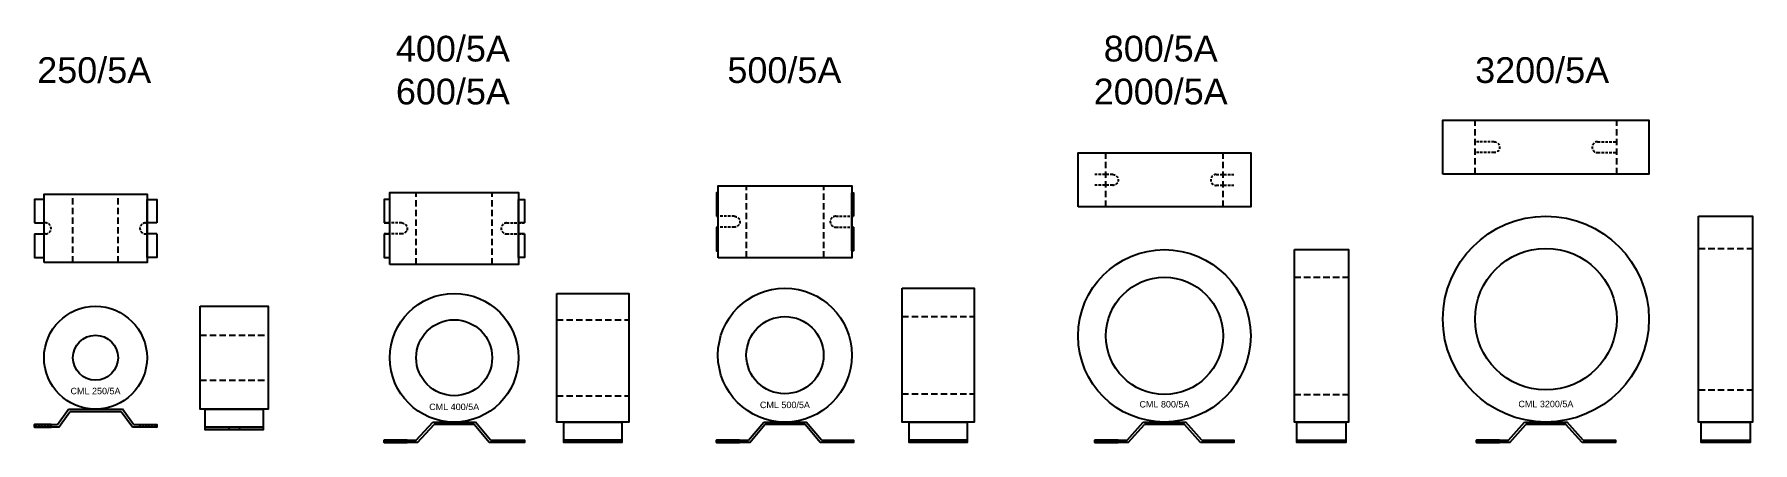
# Model space of a CAD drawing. Header units: millimetres. Extents: x 165 to 1500, y 153 to 471.
import ezdxf

# ---------------------------------------------------------------- set-up
doc = ezdxf.new("R2010")
doc.units = ezdxf.units.MM
doc.linetypes.add('ASVLTYPE', pattern=[0.75, 0.5, -0.25])
pattern_1 = [(135, (80689.8664, -41784.7283), (1.122532015, 1.122532015), [])]
pattern_2 = [(45, (-80581.8664, -41784.7283), (-1.122532015, 1.122532015), [])]

# ---------------------------------------------------------------- blocks, each defined once
blk = doc.blocks.new('CML400A-1')
h = blk.add_hatch()
h.set_pattern_fill('ANSI31', color=85, scale=0.5, style=0)
h.set_pattern_definition(pattern_1)
h.paths.add_polyline_path([(0, 2), (0, 0), (18, 0), (18, 2)])
h = blk.add_hatch()
h.set_pattern_fill('ANSI31', color=85, scale=0.5, style=0)
h.set_pattern_definition([(45, (-80580.8664, -41784.7283), (-1.122532015, 1.122532015), [])])
h.paths.add_polyline_path([(91, 2), (91, 0), (109, 0), (109, 2)])
at = {"color": 85}
for p, q in [((25, 2), (38, 16)), ((25.9, 0), (38.9, 14)), ((38, 16), (71, 16)), ((70.1, 14), (38.9, 14)), ((81.8, 0), (70.1, 14)), ((82.8, 2), (71, 16))]:
    blk.add_line(p, q, dxfattribs=at)
for points in [[(25.9, 0), (0, 0), (0, 2), (25, 2)], [(82.8, 2), (109, 2), (109, 0), (81.8, 0)]]:
    blk.add_lwpolyline(points, dxfattribs=at)
for points in [[(18, 2), (0, 2), (0, 0), (18, 0)], [(91, 2), (109, 2), (109, 0), (91, 0)]]:
    blk.add_lwpolyline(points, close=True, dxfattribs=at)
for radius in [50, 29.5]:
    blk.add_circle((54.5, 66), radius, dxfattribs=at)
at = {"color": 85, "insert": (54.5, 27.8), "char_height": 5, "attachment_point": 5}
blk.add_mtext('{\\fArial|b0|i0|c0|p34;CML 400/5A}', dxfattribs=at)
blk = doc.blocks.new('CML400A-2')
at = {"color": 85, "linetype": 'ASVLTYPE', "ltscale": 10}
for p, q in [((-5.5, 95.5), (50.5, 95.5)), ((-5.5, 36.5), (50.5, 36.5))]:
    blk.add_line(p, q, dxfattribs=at)
at = {"color": 85}
for p, q in [((18.25, 2), (18.25, 0)), ((26.75, 2), (26.75, 0))]:
    blk.add_line(p, q, dxfattribs=at)
for points in [[(-5.5, 116), (50.5, 116), (50.5, 16), (-5.5, 16)], [(0, 16), (45, 16), (45, 2), (0, 2)], [(0, 2), (45, 2), (45, 0), (0, 0)]]:
    blk.add_lwpolyline(points, close=True, dxfattribs=at)
blk = doc.blocks.new('A$C3D6C2CD6')
at = {"color": 85, "linetype": 'ASVLTYPE', "ltscale": 4}
for p, q in [((4.2, 8.5), (18, 8.5)), ((4.2, 0), (18, 0))]:
    blk.add_line(p, q, dxfattribs=at)
blk.add_arc((4.2, 4.2), 4.25, 90, 270, dxfattribs=at)
blk = doc.blocks.new('CML400A-3')
at = {"color": 85, "linetype": 'ASVLTYPE', "ltscale": 10}
for p, q in [((80658.4, 41946), (80658.4, 42002)), ((80717.4, 41946), (80717.4, 42002))]:
    blk.add_line(p, q, dxfattribs=at)
at = {"color": 85}
for p, q in [((80633.4, 41978.3), (80637.9, 41978.3)), ((80742.4, 41978.3), (80737.9, 41978.3)), ((80633.4, 41969.8), (80637.9, 41969.8)), ((80742.4, 41969.8), (80737.9, 41969.8))]:
    blk.add_line(p, q, dxfattribs=at)
for points in [[(80633.4, 41969.8), (80633.4, 41951.5), (80637.9, 41951.5), (80637.9, 41996.5), (80633.4, 41996.5), (80633.4, 41978.3)], [(80742.4, 41969.8), (80742.4, 41951.5), (80737.9, 41951.5), (80737.9, 41996.5), (80742.4, 41996.5), (80742.4, 41978.3)]]:
    blk.add_lwpolyline(points, dxfattribs=at)
blk.add_lwpolyline([(80637.9, 41946), (80637.9, 42002), (80737.9, 42002), (80737.9, 41946)], close=True, dxfattribs=at)
at = {"color": 85, "xscale": -1}
blk.add_blockref('A$C3D6C2CD6', (80651.4, 41969.8), dxfattribs=at)
at = {"color": 85}
blk.add_blockref('A$C3D6C2CD6', (80724.4, 41969.8), dxfattribs=at)
blk = doc.blocks.new('CML500A-1')
h = blk.add_hatch()
h.set_pattern_fill('ANSI31', color=85, scale=0.5, style=0)
h.set_pattern_definition(pattern_1)
h.paths.add_polyline_path([(0, 2), (0, 0), (18, 0), (18, 2)])
h = blk.add_hatch()
h.set_pattern_fill('ANSI31', color=85, scale=0.5, style=0)
h.set_pattern_definition([(45, (-80583.3664, -41784.7283), (-1.122532015, 1.122532015), [])])
h.paths.add_polyline_path([(88.5, 2), (88.5, 0), (106.5, 0), (106.5, 2)])
at = {"color": 85}
for p, q in [((25, 2), (36.7, 16)), ((25.9, 0), (37.7, 14)), ((36.7, 16), (69.8, 16)), ((68.8, 14), (37.7, 14)), ((80.6, 0), (68.8, 14)), ((81.5, 2), (69.8, 16))]:
    blk.add_line(p, q, dxfattribs=at)
for points in [[(25.9, 0), (0, 0), (0, 2), (25, 2)], [(81.5, 2), (106.5, 2), (106.5, 0), (80.6, 0)]]:
    blk.add_lwpolyline(points, dxfattribs=at)
for points in [[(18, 2), (0, 2), (0, 0), (18, 0)], [(88.5, 2), (106.5, 2), (106.5, 0), (88.5, 0)]]:
    blk.add_lwpolyline(points, close=True, dxfattribs=at)
for radius in [52, 30]:
    blk.add_circle((53.2, 68), radius, dxfattribs=at)
at = {"color": 85, "insert": (53.2, 29.3), "char_height": 5, "attachment_point": 5}
blk.add_mtext('{\\fArial|b0|i0|c0|p34;CML 500/5A}', dxfattribs=at)
blk = doc.blocks.new('CML500A-2')
at = {"color": 85, "linetype": 'ASVLTYPE', "ltscale": 10}
for p, q in [((-5.5, 98), (50.5, 98)), ((-5.5, 38), (50.5, 38))]:
    blk.add_line(p, q, dxfattribs=at)
at = {"color": 85}
for p, q in [((18.5, 2), (18.5, 0)), ((26.5, 2), (26.5, 0))]:
    blk.add_line(p, q, dxfattribs=at)
for points in [[(-5.5, 120), (50.5, 120), (50.5, 16), (-5.5, 16)], [(0, 16), (45, 16), (45, 2), (0, 2)], [(0, 2), (45, 2), (45, 0), (0, 0)]]:
    blk.add_lwpolyline(points, close=True, dxfattribs=at)
blk = doc.blocks.new('CML500A-3')
at = {"color": 85, "linetype": 'ASVLTYPE', "ltscale": 10}
for p, q in [((22, 0), (22, 56)), ((82, 0), (82, 56))]:
    blk.add_line(p, q, dxfattribs=at)
at = {"color": 85}
for p, q in [((-1.2, 32.2), (0, 32.2)), ((105.2, 32.2), (104, 32.2)), ((-1.2, 23.7), (0, 23.7)), ((105.2, 23.7), (104, 23.7))]:
    blk.add_line(p, q, dxfattribs=at)
blk.add_lwpolyline([(0, 0), (0, 56), (104, 56), (104, 0)], close=True, dxfattribs=at)
for points in [[(-1.2, 23.7), (-1.2, 5.5), (0, 5.5), (0, 50.5), (-1.2, 50.5), (-1.2, 32.2)], [(105.2, 23.7), (105.2, 5.5), (104, 5.5), (104, 50.5), (105.2, 50.5), (105.2, 32.2)]]:
    blk.add_lwpolyline(points, dxfattribs=at)
at = {"color": 85, "xscale": -1}
blk.add_blockref('A$C3D6C2CD6', (16.8, 23.8), dxfattribs=at)
at = {"color": 85}
blk.add_blockref('A$C3D6C2CD6', (87.2, 23.8), dxfattribs=at)
blk = doc.blocks.new('CML800A-1')
h = blk.add_hatch()
h.set_pattern_fill('ANSI31', color=85, scale=0.5, style=0)
h.set_pattern_definition(pattern_1)
h.paths.add_polyline_path([(0, 2), (0, 0), (18, 0), (18, 2)])
h = blk.add_hatch()
h.set_pattern_fill('ANSI31', color=85, scale=0.5, style=0)
h.set_pattern_definition(pattern_2)
h.paths.add_polyline_path([(90, 2), (90, 0), (108, 0), (108, 2)])
at = {"color": 85}
for p, q in [((25, 2), (37.5, 16)), ((25.9, 0), (38.4, 14)), ((37.5, 16), (70.5, 16)), ((69.6, 14), (38.4, 14)), ((82.1, 0), (69.6, 14)), ((83, 2), (70.5, 16))]:
    blk.add_line(p, q, dxfattribs=at)
for points in [[(25.9, 0), (0, 0), (0, 2), (25, 2)], [(83, 2), (108, 2), (108, 0), (82.1, 0)]]:
    blk.add_lwpolyline(points, dxfattribs=at)
for points in [[(18, 2), (0, 2), (0, 0), (18, 0)], [(90, 2), (108, 2), (108, 0), (90, 0)]]:
    blk.add_lwpolyline(points, close=True, dxfattribs=at)
for radius in [67, 45.5]:
    blk.add_circle((54, 83), radius, dxfattribs=at)
at = {"color": 85, "insert": (54, 29.8), "char_height": 5, "attachment_point": 5}
blk.add_mtext('{\\fArial|b0|i0|c0|p34;CML 800/5A}', dxfattribs=at)
blk = doc.blocks.new('CML800A-2')
at = {"color": 85, "linetype": 'ASVLTYPE', "ltscale": 10}
for p, q in [((-2, 128.5), (40, 128.5)), ((-2, 37.5), (40, 37.5))]:
    blk.add_line(p, q, dxfattribs=at)
at = {"color": 85}
for p, q in [((0, 2), (38, 2)), ((14.75, 2), (14.75, 0)), ((23.25, 2), (23.25, 0))]:
    blk.add_line(p, q, dxfattribs=at)
for points in [[(-2, 150), (40, 150), (40, 16), (-2, 16)], [(0, 16), (38, 16), (38, 0), (0, 0)]]:
    blk.add_lwpolyline(points, close=True, dxfattribs=at)
blk = doc.blocks.new('CML800A-3')
at = {"color": 85, "linetype": 'ASVLTYPE', "ltscale": 10}
for p, q in [((21.5, 0), (21.5, 42)), ((112.5, 0), (112.5, 42))]:
    blk.add_line(p, q, dxfattribs=at)
at = {"color": 85}
blk.add_lwpolyline([(0, 0), (0, 42), (134, 42), (134, 0)], close=True, dxfattribs=at)
at = {"color": 85, "xscale": -1}
blk.add_blockref('A$C3D6C2CD6', (31, 16.8), dxfattribs=at)
at = {"color": 85}
blk.add_blockref('A$C3D6C2CD6', (103, 16.8), dxfattribs=at)
blk = doc.blocks.new('CML3200A-1')
h = blk.add_hatch()
h.set_pattern_fill('ANSI31', color=85, scale=0.5, style=0)
h.set_pattern_definition(pattern_1)
h.paths.add_polyline_path([(0, 2), (0, 0), (18, 0), (18, 2)])
h = blk.add_hatch()
h.set_pattern_fill('ANSI31', color=85, scale=0.5, style=0)
h.set_pattern_definition(pattern_2)
h.paths.add_polyline_path([(90, 2), (90, 0), (108, 0), (108, 2)])
at = {"color": 85}
for p, q in [((25, 2), (37.5, 16)), ((25.9, 0), (38.4, 14)), ((37.5, 16), (70.5, 16)), ((69.6, 14), (38.4, 14)), ((82.1, 0), (69.6, 14)), ((83, 2), (70.5, 16))]:
    blk.add_line(p, q, dxfattribs=at)
for points in [[(25.9, 0), (0, 0), (0, 2), (25, 2)], [(83, 2), (108, 2), (108, 0), (82.1, 0)]]:
    blk.add_lwpolyline(points, dxfattribs=at)
for points in [[(18, 2), (0, 2), (0, 0), (18, 0)], [(90, 2), (108, 2), (108, 0), (90, 0)]]:
    blk.add_lwpolyline(points, close=True, dxfattribs=at)
for radius in [80, 55]:
    blk.add_circle((54, 96), radius, dxfattribs=at)
at = {"color": 85, "insert": (54, 30), "char_height": 5, "attachment_point": 5}
blk.add_mtext('{\\fArial|b0|i0|c0|p34;CML 3200/5A}', dxfattribs=at)
blk = doc.blocks.new('CML3200A-2')
at = {"color": 85, "linetype": 'ASVLTYPE', "ltscale": 10}
for p, q in [((-2, 151), (40, 151)), ((-2, 41), (40, 41))]:
    blk.add_line(p, q, dxfattribs=at)
at = {"color": 85}
for p, q in [((0, 2), (38, 2)), ((15, 2), (15, 0)), ((23, 2), (23, 0))]:
    blk.add_line(p, q, dxfattribs=at)
for points in [[(-2, 176), (40, 176), (40, 16), (-2, 16)], [(0, 16), (38, 16), (38, 0), (0, 0)]]:
    blk.add_lwpolyline(points, close=True, dxfattribs=at)
blk = doc.blocks.new('CML3200A-3')
at = {"color": 85, "linetype": 'ASVLTYPE', "ltscale": 10}
for p, q in [((25, 0), (25, 42)), ((135, 0), (135, 42))]:
    blk.add_line(p, q, dxfattribs=at)
at = {"color": 85}
blk.add_lwpolyline([(0, 0), (0, 42), (160, 42), (160, 0)], close=True, dxfattribs=at)
at = {"color": 85, "xscale": -1}
blk.add_blockref('A$C3D6C2CD6', (44, 16.8), dxfattribs=at)
at = {"color": 85}
blk.add_blockref('A$C3D6C2CD6', (116, 16.8), dxfattribs=at)
blk = doc.blocks.new('CML250A-1')
h = blk.add_hatch()
h.set_pattern_fill('ANSI31', color=85, scale=0.5, style=0)
h.set_pattern_definition([(135, (80689.8664, -41784.7283), (1.122532015, 1.122532015), [])])
h.paths.add_polyline_path([(13, 2), (13, 0), (0, 0), (0, 2)])
h = blk.add_hatch()
h.set_pattern_fill('ANSI31', color=85, scale=0.5, style=0)
h.set_pattern_definition([(45, (-80594.8664, -41784.7283), (-1.122532015, 1.122532015), [])])
h.paths.add_polyline_path([(82, 2), (82, 0), (95, 0), (95, 2)])
at = {"color": 85}
for p, q in [((18, 2), (26.6, 14)), ((26.6, 14), (68.4, 14)), ((77, 2), (68.4, 14)), ((18.9, 0), (27.5, 12)), ((67.5, 12), (27.5, 12)), ((76.1, 0), (67.5, 12))]:
    blk.add_line(p, q, dxfattribs=at)
for points in [[(18.9, 0), (0, 0), (0, 2), (18, 2)], [(77, 2), (95, 2), (95, 0), (76.1, 0)]]:
    blk.add_lwpolyline(points, dxfattribs=at)
for points in [[(13, 2), (0, 2), (0, 0), (13, 0)], [(82, 2), (95, 2), (95, 0), (82, 0)]]:
    blk.add_lwpolyline(points, close=True, dxfattribs=at)
for radius in [40, 17.5]:
    blk.add_circle((47.5, 54), radius, dxfattribs=at)
at = {"color": 85, "insert": (47.5, 28.1), "char_height": 5, "attachment_point": 5}
blk.add_mtext('{\\fArial|b0|i0|c0|p34;CML 250/5A}', dxfattribs=at)
blk = doc.blocks.new('CML250A-2')
at = {"color": 85, "linetype": 'ASVLTYPE', "ltscale": 10}
for p, q in [((-4, 73.5), (49, 73.5)), ((-4, 38.5), (49, 38.5))]:
    blk.add_line(p, q, dxfattribs=at)
at = {"color": 85}
for p, q in [((18.25, 2), (18.25, 0)), ((26.75, 2), (26.75, 0))]:
    blk.add_line(p, q, dxfattribs=at)
for points in [[(-4, 96), (49, 96), (49, 16), (-4, 16)], [(0, 16), (45, 16), (45, 2), (0, 2)], [(0, 2), (45, 2), (45, 0), (0, 0)]]:
    blk.add_lwpolyline(points, close=True, dxfattribs=at)
blk = doc.blocks.new('CML250A-3')
at = {"color": 85, "linetype": 'ASVLTYPE', "ltscale": 10}
for p, q in [((22.5, 0), (22.5, 53)), ((57.5, 0), (57.5, 53))]:
    blk.add_line(p, q, dxfattribs=at)
at = {"color": 85}
for p, q in [((-7.5, 30.75), (0, 30.75)), ((87.5, 30.75), (80, 30.75)), ((-7.5, 22.25), (0, 22.25)), ((87.5, 22.25), (80, 22.25))]:
    blk.add_line(p, q, dxfattribs=at)
at = {"color": 85, "linetype": 'ASVLTYPE', "ltscale": 4}
for p, q in [((1.25, 30.75), (0, 30.75)), ((78.75, 30.75), (80, 30.75)), ((1.25, 22.25), (0, 22.25)), ((78.75, 22.25), (80, 22.25))]:
    blk.add_line(p, q, dxfattribs=at)
at = {"color": 85}
for points in [[(-7.5, 22.25), (-7.5, 4), (0, 4), (0, 49), (-7.5, 49), (-7.5, 30.75)], [(87.5, 22.25), (87.5, 4), (80, 4), (80, 49), (87.5, 49), (87.5, 30.75)]]:
    blk.add_lwpolyline(points, dxfattribs=at)
blk.add_lwpolyline([(0, 0), (0, 53), (80, 53), (80, 0)], close=True, dxfattribs=at)
at = {"color": 85, "linetype": 'ASVLTYPE', "ltscale": 4}
for centre, start, end in [((1.25, 26.5), 270, 90), ((78.75, 26.5), 90, 270)]:
    blk.add_arc(centre, 4.25, start, end, dxfattribs=at)

msp = doc.modelspace()

# ---------------------------------------------------------------- block references
at = {"color": 7}
for name, p in [('CML3200A-3', (1259.2, 361.8)), ('CML800A-3', (975.9, 336.4)), ('CML400A-3', (-80196.7, -41654.3)), ('CML500A-3', (696.2, 296.9)), ('CML3200A-1', (1285.2, 153.2)), ('CML3200A-2', (1459.8, 153.2)), ('CML800A-1', (988.9, 153.2)), ('CML800A-2', (1145.8, 153.2)), ('CML400A-1', (436.7, 153.2)), ('CML400A-2', (576.4, 153.2)), ('CML500A-1', (694.9, 153.2)), ('CML500A-2', (844.6, 153.2))]:
    msp.add_blockref(name, p, dxfattribs=at)
at = {"color": 1}
for name, p in [('CML250A-3', (172.6, 293.2)), ('CML250A-1', (165.1, 165.2)), ('CML250A-2', (297.8, 163.2))]:
    msp.add_blockref(name, p, dxfattribs=at)

# ---------------------------------------------------------------- texts
at = {"color": 7, "char_height": 20, "attachment_point": 5}
for s, insert in [('{\\fArial|b0|i0|c0|p34;400/5A\\P600/5A}', (490.2, 442.6)), ('{\\fArial|b0|i0|c0|p34;800/5A\\P2000/5A}', (1040, 442.6)), ('{\\fArial|b0|i0|c0|p34;250/5A}', (211.6, 442.6)), ('{\\fArial|b0|i0|c0|p34;500/5A}', (747.7, 442.6)), ('{\\fArial|b0|i0|c0|p34;3200/5A}', (1336.3, 442.6))]:
    msp.add_mtext(s, dxfattribs=dict(at, insert=insert))

doc.saveas('drawing.dxf')
